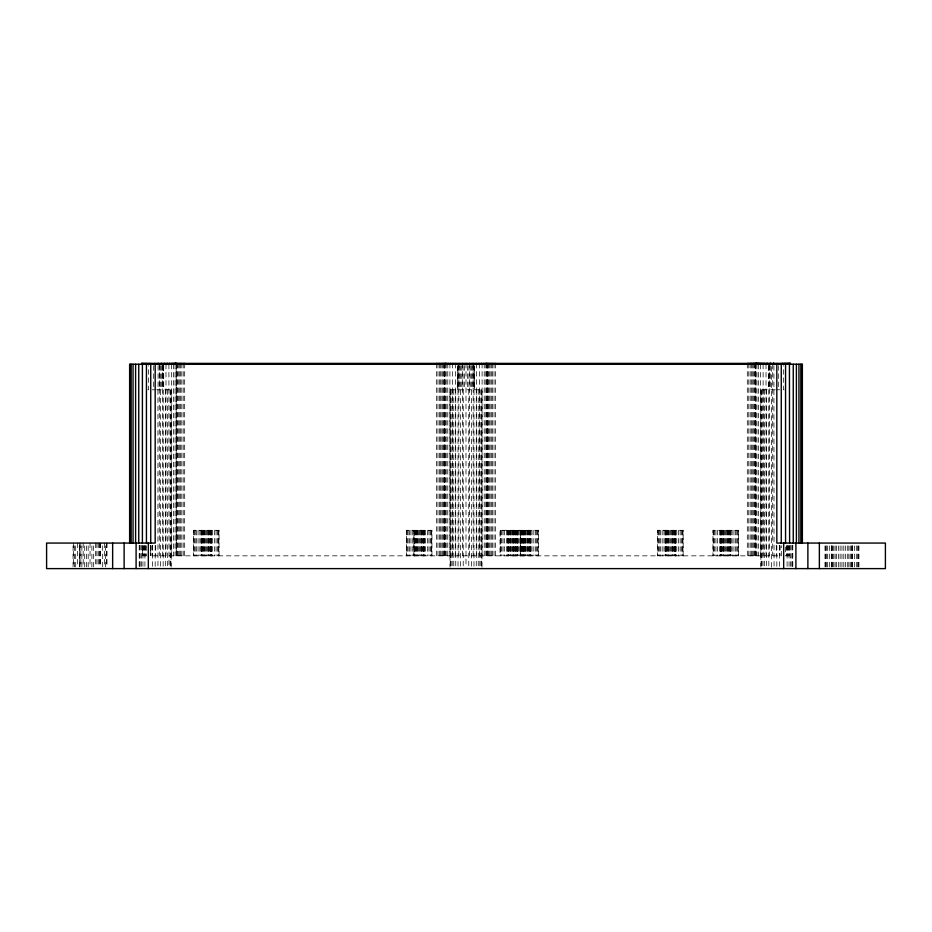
<?xml version="1.0" encoding="UTF-8"?>
<svg xmlns="http://www.w3.org/2000/svg" width="932" height="932" viewBox="0 0 932 932"><rect width="100%" height="100%" fill="white"/><g stroke="black" fill="none" stroke-linecap="round" stroke-linejoin="round"><path stroke-width="0.7" stroke-dasharray="4.66 3.5" d="M150.751 545.686L150.681 555.845L150.681 545.709L150.681 555.845L781.319 555.845L781.307 545.686M755.84 555.845L755.677 363.387M779.933 545.686L779.863 555.845L779.863 545.686M147.804 389.786L148.654 389.786L148.654 365.659M152.266 389.786L155.178 389.786M156.658 389.786L171.139 389.786L171.139 567.157M775.342 389.786L760.862 389.786L760.862 567.157M776.822 389.786L779.735 389.786M784.196 389.786L783.346 389.786L783.346 365.659M789.602 555.845L785.478 555.845L785.478 545.709M152.067 545.686L152.137 555.845L152.137 545.686M858.943 545.907L858.943 568.613M858.5 545.907L858.5 568.613M857.615 545.907L857.615 567.192M856.31 545.907L856.31 567.192M854.632 545.907L854.632 568.613M852.617 545.907L852.617 567.192M852.454 545.907L852.454 568.613M851.976 545.907L851.976 568.613M851.184 545.907L851.184 567.192M850.124 545.907L850.124 568.613M848.807 545.907L848.807 567.192M847.293 545.907L847.293 568.613M845.615 545.907L845.615 568.613M843.821 545.907L843.821 567.192M841.969 545.907L841.969 568.613M840.116 545.907L840.116 568.613M838.334 545.907L838.334 567.192M836.645 545.907L836.645 567.192M835.13 545.907L835.13 567.192M833.814 545.907L833.814 568.613M832.754 545.907L832.754 568.613M831.961 545.907L831.961 568.613M831.484 545.907L831.484 568.613M831.321 545.907L831.321 568.613M829.305 545.907L829.305 568.613M827.628 545.907L827.628 567.192M826.334 545.907L826.334 567.192M825.449 545.907L825.449 568.613M824.995 545.907L824.995 568.613M792.794 545.348L792.794 567.157M792.549 545.348L792.549 567.157M791.827 545.348L791.827 567.157M790.651 545.348L790.651 567.157M789.602 545.709L789.474 555.845M789.054 545.348L789.054 567.157M788.495 545.709L788.495 555.845M787.668 545.709L787.668 555.845M787.086 545.348L787.086 567.157M786.655 545.709L786.655 555.845M779.595 545.348L779.595 567.157M778.302 365.659L778.302 389.786M776.822 545.348L776.822 567.157M776.286 545.686L776.286 555.845M773.909 365.659L774.049 567.157M772.71 364.237L772.71 555.845M771.358 567.157L771.347 365.659M770.298 365.659L770.298 389.786M769.448 365.659L769.448 389.786M769.261 364.237L769.261 555.845M768.842 389.786L768.842 567.157M768.818 365.659L768.818 389.786M768.434 365.659L768.306 389.786M766.558 389.786L766.558 567.157M766.022 364.237L766.022 555.845M764.589 389.786L764.589 567.157M763.098 364.237L763.098 555.845M762.993 389.786L762.993 567.157M761.817 389.786L761.817 567.157M761.094 389.786L761.094 567.157M760.559 364.237L760.559 555.845M758.473 364.237L758.473 555.845M756.924 364.237L756.924 555.845M755.84 363.387L755.934 555.845M755.537 364.237L755.537 555.845M755.258 363.387L755.258 555.845M754.617 363.387L754.617 555.845M753.767 363.387L753.767 555.845M752.718 363.387L752.718 555.845M751.518 363.387L751.518 555.845M750.19 363.387L750.19 555.845M748.78 363.387L748.78 555.845M747.324 363.387L747.324 555.845M738.505 555.845L738.505 530.296L712.957 530.296L712.957 555.845M738.307 530.296L738.307 555.845M737.736 530.296L737.736 555.845M736.793 530.296L736.793 555.845M735.511 530.296L735.511 555.845M733.938 530.296L733.938 555.845M732.121 530.296L732.121 555.845M730.968 530.296L731.049 555.845M730.735 530.296L730.735 555.845M730.338 530.296L730.338 555.845M730.094 530.296L730.094 555.845M729.803 530.296L729.803 555.845M729.15 530.296L729.15 555.845M728.393 530.296L728.393 555.845M727.95 530.296L727.95 555.845M727.554 530.296L727.554 555.845M726.657 530.296L726.657 555.845M725.725 530.296L725.725 555.845M724.805 530.296L724.805 555.845M723.908 530.296L723.908 555.845M723.512 530.296L723.512 555.845M723.069 530.296L723.069 555.845M722.312 530.296L722.312 555.845M721.648 530.296L721.648 555.845M721.356 530.296L721.356 555.845M721.123 530.296L721.123 555.845M720.727 530.296L720.727 555.845M720.494 530.296L720.494 555.845M720.413 530.296L720.413 555.845M719.341 530.296L719.341 555.845M717.524 530.296L717.524 555.845M715.939 530.296L715.939 555.845M714.669 530.296L714.669 555.845M713.726 530.296L713.726 555.845M713.155 530.296L713.155 555.845M683.156 555.845L683.156 530.296L657.608 530.296L657.608 555.845M682.958 530.296L682.958 555.845M682.375 530.296L682.375 555.845M681.443 530.296L681.443 555.845M680.162 530.296L680.162 555.845M678.589 530.296L678.589 555.845M676.76 530.296L676.76 555.845M675.7 530.296L675.7 555.845M675.618 530.296L675.618 555.845M675.374 530.296L675.374 555.845M674.989 530.296L674.989 555.845M674.745 530.296L674.745 555.845M674.453 530.296L674.453 555.845M673.801 530.296L673.801 555.845M673.044 530.296L673.044 555.845M672.601 530.296L672.601 555.845M672.193 530.296L672.193 555.845M671.296 530.296L671.296 555.845M670.376 530.296L670.376 555.845M669.456 530.296L669.456 555.845M668.559 530.296L668.559 555.845M668.162 530.296L668.162 555.845M667.72 530.296L667.72 555.845M666.951 530.296L666.951 555.845M666.298 530.296L666.298 555.845M666.007 530.296L666.007 555.845M665.763 530.296L665.763 555.845M665.378 530.296L665.378 555.845M665.052 530.296L665.133 555.845M663.992 530.296L663.992 555.845M662.163 530.296L662.163 555.845M660.59 530.296L660.59 555.845M659.32 530.296L659.32 555.845M658.376 530.296L658.376 555.845M657.794 530.296L657.794 555.845M538.381 555.845L538.381 530.296L500.065 530.296L500.065 555.845M538.195 530.296L538.195 555.845M537.613 530.296L537.613 555.845M536.669 530.296L536.669 555.845M535.399 530.296L535.399 555.845M533.826 530.296L533.826 555.845M531.997 530.296L531.997 555.845M530.856 530.296L530.937 555.845M530.611 530.296L530.611 555.845M530.215 530.296L530.215 555.845M529.982 530.296L529.982 555.845M529.691 530.296L529.691 555.845M529.027 530.296L529.027 555.845M528.269 530.296L528.269 555.845M527.827 530.296L527.827 555.845M527.43 530.296L527.43 555.845M526.533 530.296L526.533 555.845M525.613 530.296L525.613 555.845M525.415 530.296L525.415 555.845M524.844 530.296L524.844 555.845M524.681 530.296L524.681 555.845M523.9 530.296L523.9 555.845M523.784 530.296L523.784 555.845M523.388 530.296L523.388 555.845M522.945 530.296L522.945 555.845M522.619 530.296L522.619 555.845M522.188 530.296L522.188 555.845M521.536 530.296L521.536 555.845M521.244 530.296L521.244 555.845M521.046 530.296L521 555.845M520.604 530.296L520.604 555.845M519.229 530.296L519.229 555.845M518.157 530.296L518.076 555.845M517.842 530.296L517.842 555.845M517.4 530.296L517.446 555.845M517.202 530.296L517.202 555.845M516.91 530.296L516.91 555.845M516.258 530.296L516.258 555.845M515.827 530.296L515.827 555.845M515.501 530.296L515.501 555.845M515.058 530.296L515.058 555.845M514.546 530.296L514.662 555.845M513.765 530.296L513.765 555.845M513.602 530.296L513.602 555.845M513.031 530.296L513.031 555.845M512.833 530.296L512.833 555.845M511.913 530.296L511.913 555.845M511.016 530.296L511.016 555.845M510.62 530.296L510.62 555.845M510.177 530.296L510.177 555.845M509.42 530.296L509.42 555.845M508.755 530.296L508.755 555.845M508.464 530.296L508.464 555.845M508.231 530.296L508.231 555.845M507.835 530.296L507.835 555.845M507.591 530.296L507.591 555.845M506.449 530.296L506.449 555.845M504.631 530.296L504.631 555.845M503.047 530.296L503.047 555.845M501.777 530.296L501.777 555.845M500.834 530.296L500.834 555.845M500.263 530.296L500.263 555.845M495.498 363.387L495.498 555.845M494.042 363.387L494.042 555.845M492.632 363.387L492.632 555.845M491.315 363.387L491.315 555.845M490.104 363.387L490.104 555.845M489.067 363.387L489.067 555.845M488.205 363.387L488.205 555.845M487.564 363.387L487.564 555.845M487.156 363.387L487.156 555.845M486.982 363.387L486.982 555.845M486.865 363.387L486.865 555.845M485.84 363.387L485.84 555.845M484.232 363.387L484.232 555.845M482.089 363.387L482.089 555.845M481.972 567.157L481.972 389.786L450.028 389.786L450.028 567.157M481.728 389.786L481.728 567.157M481.005 389.786L481.005 567.157M479.829 389.786L479.829 567.157M479.479 363.387L479.479 555.845M478.233 389.786L478.233 567.157M476.473 363.387L476.473 555.845M476.264 389.786L476.264 567.157M474.004 365.659L473.98 567.157M473.374 365.659L473.374 389.786M473.153 363.387L473.153 555.845M472.524 365.659L472.524 389.786M471.476 365.659L471.464 567.157M470.252 365.659L470.252 389.786M469.635 363.387L469.635 555.845M468.913 365.659L468.913 389.786M468.773 389.786L468.773 567.157M467.48 365.659L467.48 389.786M466 363.387L466 567.157M464.52 365.659L464.52 389.786M463.227 389.786L463.227 567.157M463.088 365.659L463.088 389.786M462.365 363.387L462.365 555.845M461.748 365.659L461.748 389.786M460.525 365.659L460.536 567.157M459.476 365.659L459.476 389.786M458.847 363.387L458.847 555.845M458.626 365.659L458.626 389.786M457.996 365.659L458.02 567.157M455.736 389.786L455.736 567.157M455.527 363.387L455.527 555.845M453.768 389.786L453.768 567.157M452.521 363.387L452.521 555.845M452.171 389.786L452.171 567.157M450.995 389.786L450.995 567.157M450.273 389.786L450.273 567.157M449.911 363.387L449.911 555.845M447.768 363.387L447.768 555.845M446.16 363.387L446.16 555.845M445.018 363.387L445.135 555.845M444.844 363.387L444.844 555.845M444.715 363.387L444.715 555.845M444.436 363.387L444.436 555.845M443.795 363.387L443.795 555.845M442.933 363.387L442.933 555.845M441.896 363.387L441.896 555.845M440.685 363.387L440.685 555.845M439.368 363.387L439.368 555.845M437.958 363.387L437.958 555.845M436.502 363.387L436.502 555.845M431.935 555.845L431.935 530.296L406.387 530.296L406.387 555.845M431.737 530.296L431.737 555.845M431.167 530.296L431.167 555.845M430.223 530.296L430.223 555.845M428.953 530.296L428.953 555.845M427.369 530.296L427.369 555.845M425.551 530.296L425.551 555.845M424.41 530.296L424.491 555.845M424.165 530.296L424.165 555.845M423.769 530.296L423.769 555.845M423.536 530.296L423.536 555.845M423.245 530.296L423.245 555.845M422.58 530.296L422.58 555.845M421.823 530.296L421.823 555.845M421.38 530.296L421.38 555.845M420.984 530.296L420.984 555.845M420.087 530.296L420.087 555.845M419.167 530.296L419.167 555.845M418.235 530.296L418.235 555.845M417.338 530.296L417.338 555.845M416.942 530.296L416.942 555.845M416.499 530.296L416.499 555.845M415.742 530.296L415.742 555.845M415.09 530.296L415.09 555.845M414.798 530.296L414.798 555.845M414.554 530.296L414.554 555.845M414.158 530.296L414.158 555.845M412.771 530.296L412.771 555.845M410.954 530.296L410.954 555.845M409.381 530.296L409.381 555.845M408.1 530.296L408.1 555.845M407.156 530.296L407.156 555.845M406.585 530.296L406.585 555.845M219.043 555.845L219.043 530.296L193.495 530.296L193.495 555.845M218.845 530.296L218.845 555.845M218.274 530.296L218.274 555.845M217.331 530.296L217.331 555.845M216.061 530.296L216.061 555.845M214.476 530.296L214.476 555.845M212.659 530.296L212.659 555.845M211.587 530.296L211.587 555.845M211.506 530.296L211.506 555.845M211.273 530.296L211.273 555.845M210.877 530.296L210.877 555.845M210.644 530.296L210.644 555.845M210.352 530.296L210.352 555.845M209.688 530.296L209.688 555.845M208.931 530.296L208.931 555.845M208.488 530.296L208.488 555.845M208.092 530.296L208.092 555.845M207.195 530.296L207.195 555.845M206.275 530.296L206.275 555.845M205.343 530.296L205.343 555.845M204.446 530.296L204.446 555.845M204.05 530.296L204.05 555.845M203.607 530.296L203.607 555.845M202.85 530.296L202.85 555.845M202.197 530.296L202.197 555.845M201.906 530.296L201.906 555.845M201.661 530.296L201.661 555.845M201.265 530.296L201.265 555.845M201.032 530.296L200.951 555.845M199.879 530.296L199.879 555.845M198.062 530.296L198.062 555.845M196.489 530.296L196.489 555.845M195.207 530.296L195.207 555.845M194.264 530.296L194.264 555.845M193.693 530.296L193.693 555.845M184.676 363.387L184.676 555.845M183.22 363.387L183.22 555.845M181.81 363.387L181.81 555.845M180.482 363.387L180.482 555.845M179.282 363.387L179.282 555.845M178.233 363.387L178.233 555.845M177.383 363.387L177.383 555.845M176.742 363.387L176.742 555.845M176.463 364.237L176.463 555.845M176.323 363.387L176.241 555.845L176.16 363.387M175.076 364.237L175.076 555.845M173.527 364.237L173.527 555.845M171.441 364.237L171.441 555.845M170.905 389.786L170.905 567.157M170.183 389.786L170.183 567.157M168.902 364.237L169.007 567.157M167.41 389.786L167.41 567.157M165.978 364.237L165.978 555.845M165.442 389.786L165.442 567.157M163.694 365.659L163.694 389.786M163.566 365.659L163.566 389.786M163.182 365.659L163.158 567.157M162.739 364.237L162.739 555.845M162.552 365.659L162.552 389.786M161.702 365.659L161.702 389.786M160.654 365.659L160.642 567.157M159.43 365.659L159.43 389.786M159.29 364.237L159.29 555.845M158.09 365.659L158.09 389.786M157.951 389.786L157.951 567.157M155.714 545.686L155.714 555.845M155.178 545.348L155.178 567.157M153.698 365.659L153.698 389.786M152.405 545.348L152.405 567.157M146.522 545.709L146.522 555.845L142.398 555.845L142.398 545.709M145.345 545.709L145.345 555.845M144.914 545.348L144.914 567.157M144.332 545.709L144.332 555.845M143.505 545.709L143.505 555.845M142.946 545.348L142.946 567.157M142.526 545.709L142.526 555.845M141.349 545.348L141.349 567.157M140.173 545.348L140.173 567.157M139.451 545.348L139.451 567.157M139.206 545.348L139.206 567.157M107.005 543.065L107.005 567.192M106.551 543.065L106.551 567.192M105.666 545.907L105.666 567.192M104.372 543.065L104.372 567.192M102.695 545.907L102.695 567.192M100.516 543.065L100.679 567.192M100.039 543.065L100.039 567.192M99.246 543.065L99.246 567.192M98.186 543.065L98.186 567.192M96.87 543.065L96.87 567.192M95.355 543.065L95.355 567.192M93.666 545.907L93.666 567.192M91.884 545.907L91.884 567.192M90.031 543.065L90.031 567.192M88.179 545.907L88.179 567.192M86.385 545.907L86.385 567.192M84.707 545.907L84.707 567.192M83.193 543.065L83.193 567.192M81.876 545.907L81.876 567.192M80.816 543.065L80.816 567.192M80.024 545.907L80.024 567.192M79.546 545.907L79.546 567.192M79.383 543.065L79.383 567.192M77.368 543.065L77.368 567.192M75.69 545.907L75.69 567.192M74.385 545.907L74.385 567.192M73.5 543.065L73.5 567.192M73.057 545.907L73.057 567.192M520.371 555.845L520.371 530.296L520.289 555.845M474.516 389.786L474.516 365.659L474.388 389.786M457.612 389.786L457.612 365.659L457.484 389.786M413.925 555.845L413.925 530.296L413.843 555.845"/><path stroke-width="1.4" d="M141.548 363.387L790.452 363.387L790.452 364.237M819.356 543.065L819.356 568.613M807.881 543.065L807.881 568.613M802.37 543.065L802.37 364.237L129.63 364.237L129.63 543.065M801.986 364.237L801.986 543.065M800.833 364.237L800.833 543.065M798.945 364.237L798.945 543.065M796.394 364.237L796.394 543.065M795.905 543.065L795.905 568.613M793.249 364.237L793.249 543.065M790.313 363.387L790.336 364.237M789.882 363.387L789.987 364.237M789.427 363.387L789.602 543.065M789.194 363.387L789.194 364.237M788.658 363.387L788.658 364.237M788.262 363.387L788.262 364.237M787.703 363.387L787.703 364.237M787.109 363.387L787.109 364.237M786.585 363.387L786.585 364.237M785.769 363.387L785.769 364.237M785.559 364.237L785.559 543.065M785.338 363.387L785.338 364.237M784.29 363.387L784.29 364.237M783.975 363.387L783.975 364.237M783.672 543.065L783.672 568.613M782.705 363.387L782.705 364.237M782.542 363.387L782.542 364.237M781.261 364.237L781.261 543.065M781.086 363.387L781.086 364.237M777.125 363.387L777.125 364.237M776.822 364.237L776.822 543.065L885.4 543.065L885.4 568.613L46.6 568.613L46.6 543.065L155.178 543.065L155.178 364.237M773.933 363.387L773.933 364.237M773.805 363.387L773.805 364.237M773.583 363.387L773.583 364.237M773.432 363.387L773.432 364.237M770.811 363.387L770.811 364.237M770.554 363.387L770.554 364.237M770.135 363.387L770.135 364.237M769.844 363.387L769.844 364.237M767.852 363.387L767.852 364.237M767.467 363.387L767.467 364.237M766.908 363.387L766.908 364.237M766.488 363.387L766.488 364.237M765.114 363.387L765.114 364.237M764.613 363.387L764.613 364.237M763.995 363.387L763.995 364.237M763.448 363.387L763.448 364.237M762.679 363.387L762.679 364.237M762.073 363.387L762.073 364.237M761.479 363.387L761.479 364.237M760.827 363.387L760.827 364.237M760.594 363.387L760.594 364.237M759.906 363.387L759.906 364.237M759.429 363.387L759.429 364.237M758.916 363.387L758.916 364.237M758.695 363.387L758.695 364.237M758.159 363.387L758.159 364.237M757.926 363.387L757.926 364.237M757.693 363.387L757.693 364.237M757.122 363.387L757.005 364.237L756.877 363.387M756.691 363.387L756.691 364.237M756.551 363.387L756.574 364.237M756.236 364.237L756.236 363.387L756.108 364.237M755.84 363.387L755.84 364.237M755.666 363.387L755.666 364.237M755.433 363.387L755.433 364.237M754.908 363.387L754.908 364.237M754.501 363.387L754.501 364.237M753.953 363.387L753.953 364.237M753.347 363.387L753.347 364.237M752.835 363.387L752.835 364.237M752.008 363.387L752.008 364.237M751.576 363.387L751.576 364.237M750.528 363.387L750.528 364.237M750.225 363.387L750.225 364.237M748.955 363.387L748.955 364.237M748.792 363.387L748.792 364.237M747.324 363.387L747.324 364.237M495.498 363.387L495.498 364.237M493.902 363.387L493.902 364.237M492.352 363.387L492.352 364.237M490.896 363.387L490.896 364.237M489.568 363.387L489.568 364.237M488.415 363.387L488.415 364.237M487.471 363.387L487.471 364.237M486.772 363.387L486.772 364.237M486.318 363.387L486.434 364.237M485.048 363.387L485.048 364.237M483.51 363.387L483.51 364.237M481.448 363.387L481.448 364.237M478.943 363.387L478.943 364.237M476.054 363.387L476.054 364.237M472.873 363.387L472.873 364.237M469.483 363.387L469.483 364.237M466 363.387L466 364.237M462.517 363.387L462.517 364.237M459.127 363.387L459.127 364.237M455.946 363.387L455.946 364.237M453.057 363.387L453.057 364.237M450.552 363.387L450.552 364.237M448.49 363.387L448.49 364.237M446.952 363.387L446.952 364.237M445.682 363.387L445.566 364.237M445.228 363.387L445.228 364.237M444.529 363.387L444.529 364.237M443.585 363.387L443.585 364.237M442.432 363.387L442.432 364.237M441.104 363.387L441.104 364.237M439.648 363.387L439.648 364.237M438.098 363.387L438.098 364.237M436.502 363.387L436.502 364.237M184.676 363.387L184.676 364.237M183.208 363.387L183.208 364.237M181.775 363.387L181.775 364.237M180.424 363.387L180.424 364.237M179.165 363.387L179.165 364.237M178.047 363.387L178.047 364.237M177.092 363.387L177.092 364.237M176.334 363.387L176.334 364.237M176.16 363.387L176.16 364.237M175.892 363.387L175.892 364.237M175.764 363.387L175.764 364.237M175.309 363.387L175.426 364.237M175.123 363.387L175.123 364.237M175.053 363.387L175.053 364.237M174.307 363.387L174.307 364.237M173.841 363.387L173.841 364.237M173.084 363.387L173.084 364.237M172.094 363.387L172.094 364.237M171.406 363.387L171.406 364.237M169.927 363.387L169.927 364.237M169.321 363.387L169.321 364.237M167.387 363.387L167.387 364.237M166.886 363.387L166.886 364.237M164.533 363.387L164.533 364.237M164.149 363.387L164.149 364.237M161.446 363.387L161.446 364.237M161.189 363.387L161.189 364.237M158.195 363.387L158.195 364.237M158.067 363.387L158.067 364.237M154.875 363.387L154.875 364.237M150.914 363.387L150.914 364.237M150.739 364.237L150.739 543.065M149.458 363.387L149.458 364.237M148.328 543.065L148.328 568.613M148.025 363.387L148.025 364.237M146.662 363.387L146.662 364.237M146.441 364.237L146.441 543.065M145.415 363.387L145.415 364.237M144.297 363.387L144.297 364.237M143.342 363.387L143.342 364.237M142.573 363.387L142.573 364.237M142.398 364.237L142.398 543.065M142.014 363.387L142.014 364.237M141.664 363.387L141.548 364.237M138.751 364.237L138.751 543.065M136.095 543.065L136.095 568.613M135.606 364.237L135.606 543.065M133.055 364.237L133.055 543.065M131.167 364.237L131.167 543.065M130.014 364.237L130.014 543.065M124.119 543.065L124.119 568.613M112.644 543.065L112.644 568.613M486.131 364.237L486.131 363.387L486.038 364.237M445.962 364.237L445.962 363.387L445.869 364.237"/></g></svg>
